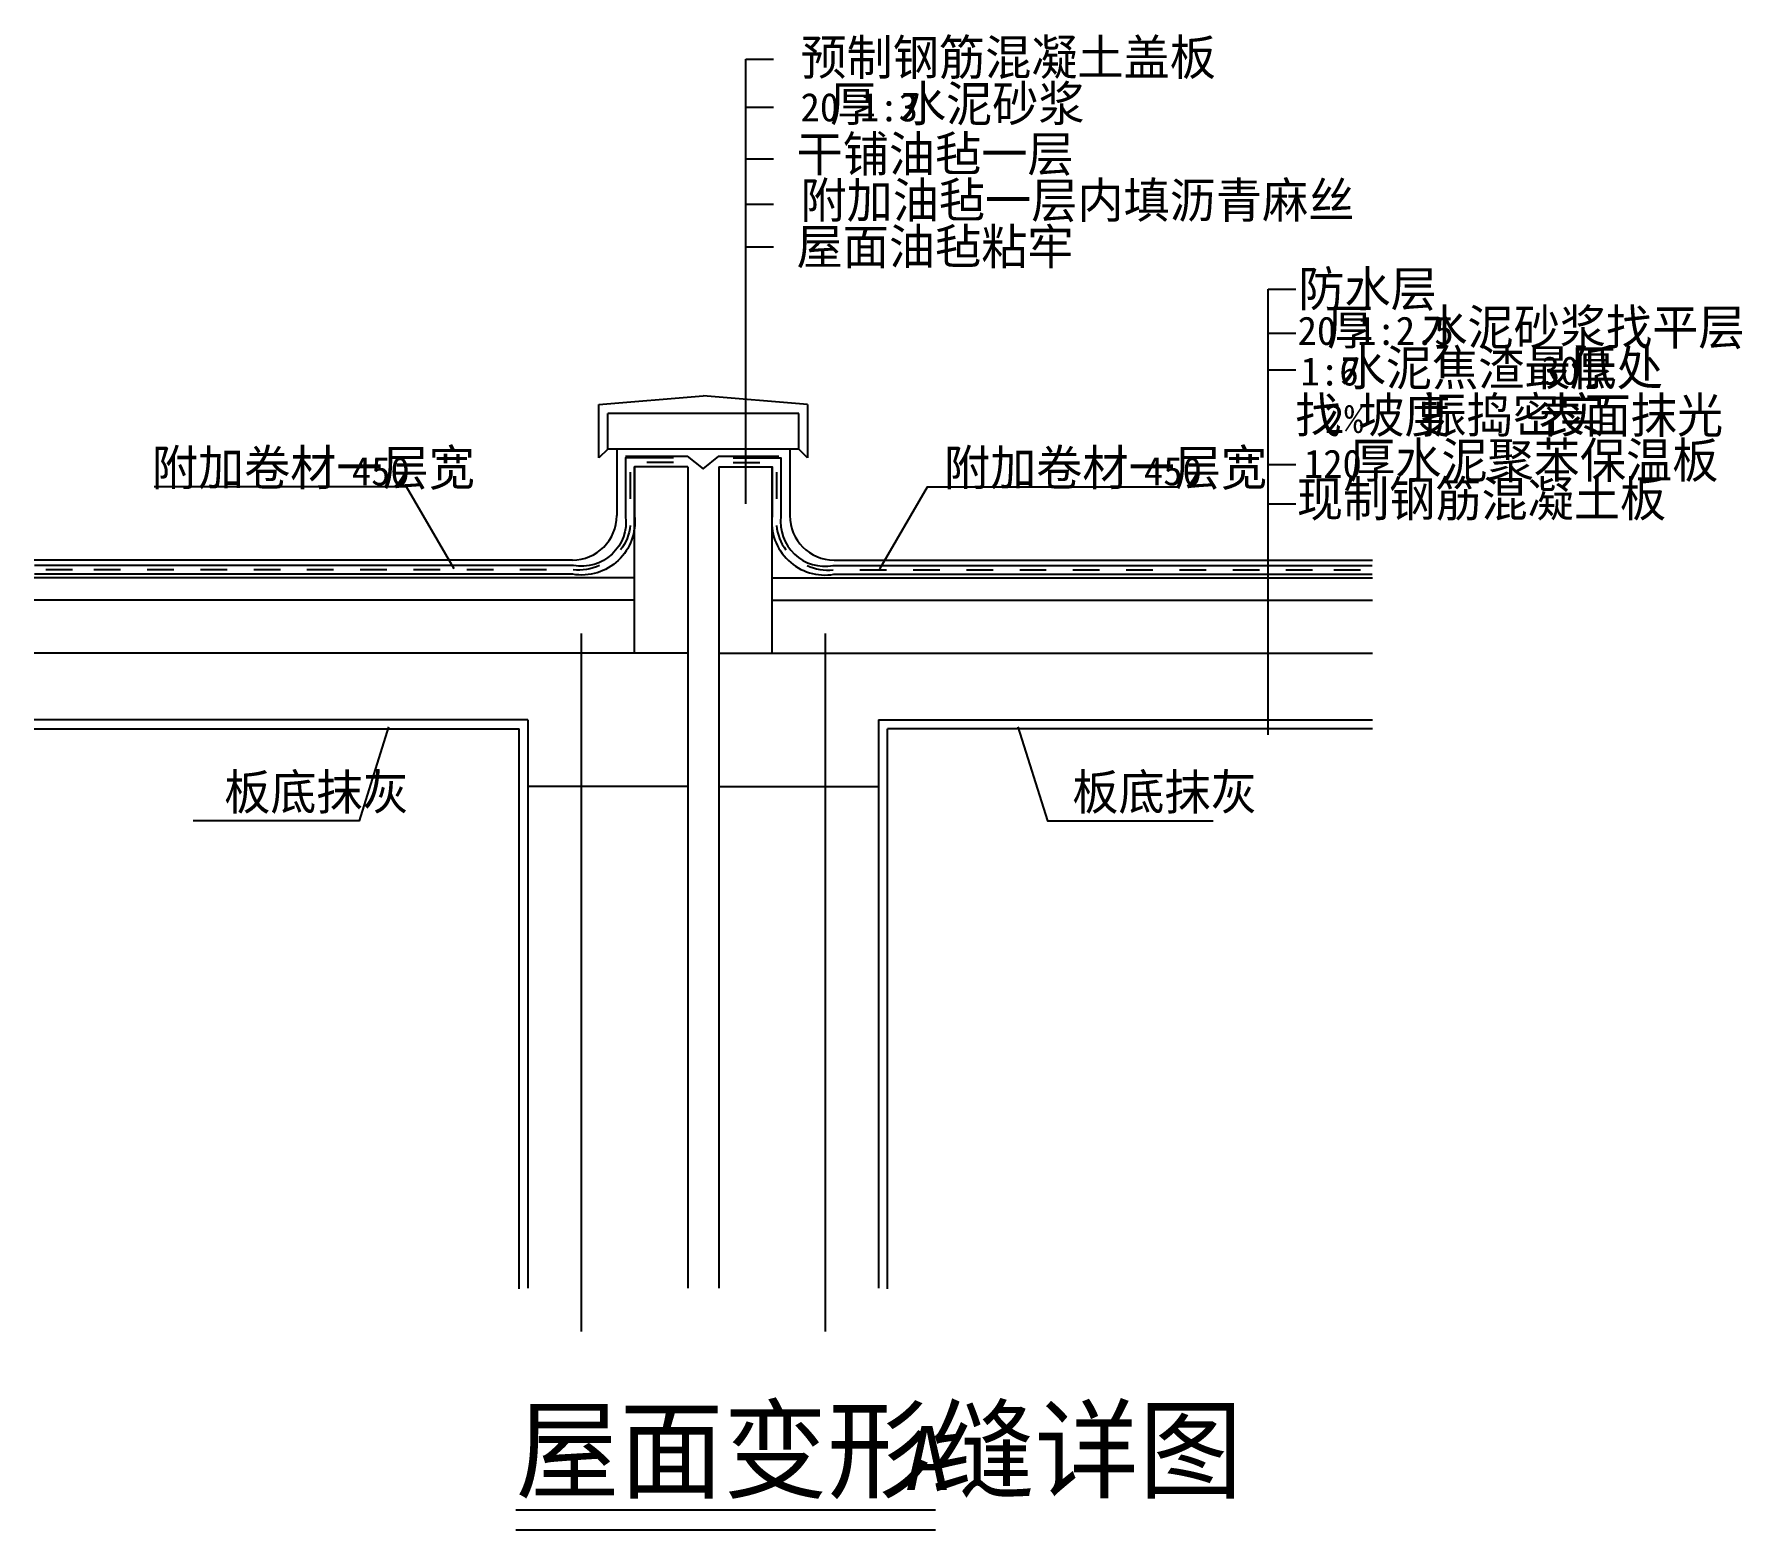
# Model space of a CAD drawing. Header units: metres. Extents: x 2877 to 6725, y -1743 to 1626.
import ezdxf

# ---------------------------------------------------------------- set-up
doc = ezdxf.new("R2010")
doc.units = ezdxf.units.M
for name, color, linetype in [('DOTE', 1, 'Continuous'), ('PUB_DIM', 3, 'Continuous'), ('PUB_HATCH', 7, 'Continuous'), ('PUB_TEXT', 7, 'Continuous'), ('S_SURFACE', 6, 'Continuous'), ('SURFACE', 6, 'Continuous'), ('WALL', 255, 'Continuous')]:
    doc.layers.add(name, color=color, linetype=linetype)

# ---------------------------------------------------------------- blocks, each defined once
blk = doc.blocks.new('M_N19CVL')
at = {"layer": 'DOTE'}
for p, q in [((-690, 1475.9), (-690, -96.23)), ((-140, 1475.9), (-140, -96.23))]:
    blk.add_line(p, q, dxfattribs=at)
at = {"layer": 'PUB_DIM'}
for p, q in [((-318.84, 1767.78), (-318.84, 2769.12)), ((-318.84, 2769.12), (-256.46, 2769.12)), ((-318.84, 2661.34), (-256.46, 2661.34)), ((-318.84, 2544.83), (-256.46, 2544.83)), ((-318.84, 2442.88), (-256.46, 2442.88)), ((-318.84, 2346.75), (-256.46, 2346.75)), ((858.15, 1247.4), (858.15, 2251.32)), ((858.15, 2251.32), (920.53, 2251.32)), ((858.15, 2152.35), (920.53, 2152.35)), ((858.15, 2069.76), (920.53, 2069.76)), ((858.15, 1856.57), (920.53, 1856.57)), ((858.15, 1767.63), (920.53, 1767.63))]:
    blk.add_line(p, q, dxfattribs=at)
for points in [[(-976.4, 1621.21), (-1084.02, 1805.98), (-1651.97, 1805.98)], [(-17.48, 1621.21), (90.14, 1805.98), (658.08, 1805.98)], [(-1123.93, 1265.31), (-1190.32, 1053.58), (-1564.23, 1053.58)], [(293.93, 1265.31), (360.32, 1053.58), (734.23, 1053.58)]]:
    blk.add_lwpolyline(points, dxfattribs=at)
at = {"layer": 'PUB_HATCH'}
for p, q in [((-610, 1891.21), (-610, 1741.21)), ((-220, 1891.21), (-220, 1741.21)), ((-450, 1851.21), (-570, 1851.21)), ((-380, 1851.21), (-260, 1851.21)), ((-710, 1641.21), (-1922.72, 1641.21)), ((-120, 1641.21), (1092.72, 1641.21)), ((-570, 1601.21), (-1922.72, 1601.21)), ((-260, 1601.21), (1092.72, 1601.21)), ((-570, 1551.21), (-1922.72, 1551.21)), ((-260, 1551.21), (1092.72, 1551.21))]:
    blk.add_line(p, q, dxfattribs=at)
blk.add_lwpolyline([(-590.54, 1875.06), (-450.92, 1875.06), (-415.46, 1846.41), (-380, 1875.06), (-244.81, 1875.06)], dxfattribs=at)
for centre, start, end in [((-710, 1741.21), 270, 360), ((-120, 1741.21), 180, 270)]:
    blk.add_arc(centre, 100, start, end, dxfattribs=at)
at = {"layer": 'S_SURFACE'}
for p, q in [((-650, 1991.21), (-415, 2011.21)), ((-180, 1991.21), (-415, 2011.21)), ((-650, 1871.21), (-650, 1991.21)), ((-180, 1991.21), (-180, 1871.21)), ((-630, 1891.21), (-650, 1871.21)), ((-180, 1871.21), (-200, 1891.21)), ((-1922.72, 1261.21), (-830, 1261.21)), ((-830, 0), (-830, 1261.21)), ((0, 0), (0, 1261.21)), ((1092.72, 1261.21), (0, 1261.21))]:
    blk.add_line(p, q, dxfattribs=at)
at = {"layer": 'SURFACE'}
for points in [[(-482.14, 1871.21), (-590, 1871.21), (-590, 1739.71, -0.51), (-707.49, 1629.21), (-1921.94, 1629.21)], [(-482.14, 1851.21), (-570, 1851.21), (-570, 1740.88, -0.5), (-709.26, 1609.21), (-1921.94, 1609.21)], [(-347.86, 1871.21), (-240, 1871.21), (-240, 1739.71, 0.51), (-122.51, 1629.21), (1091.94, 1629.21)], [(-347.86, 1851.21), (-260, 1851.21), (-260, 1740.88, 0.5), (-120.74, 1609.21), (1091.94, 1609.21)], [(-580, 1839.07), (-580, 1779.07, -0.51)], [(-250, 1839.07), (-250, 1779.07, 0.51)], [(-579.77, 1719.11, -0.14), (-601.26, 1663.94)], [(-250.23, 1719.11, 0.14), (-228.74, 1663.94)], [(-648.95, 1628.86, -0.14), (-708.01, 1619.07)], [(-181.05, 1628.86, 0.14), (-121.99, 1619.07)]]:
    blk.add_lwpolyline(points, format="xyb", dxfattribs=at)
for points in [[(-482.14, 1861.21), (-542.14, 1861.21)], [(-347.86, 1861.21), (-287.86, 1861.21)], [(-1836.1, 1619.21), (-1896.1, 1619.21)], [(-1727.99, 1619.21), (-1787.99, 1619.21)], [(-1607.99, 1619.21), (-1667.99, 1619.21)], [(-1487.99, 1619.21), (-1547.99, 1619.21)], [(-1367.99, 1619.21), (-1427.99, 1619.21)], [(-1247.99, 1619.21), (-1307.99, 1619.21)], [(-1127.99, 1619.21), (-1187.99, 1619.21)], [(-1007.99, 1619.21), (-1067.99, 1619.21)], [(-887.99, 1619.21), (-947.99, 1619.21)], [(-767.99, 1619.21), (-827.99, 1619.21)], [(-62.01, 1619.21), (-2.01, 1619.21)], [(57.99, 1619.21), (117.99, 1619.21)], [(177.99, 1619.21), (237.99, 1619.21)], [(297.99, 1619.21), (357.99, 1619.21)], [(417.99, 1619.21), (477.99, 1619.21)], [(537.99, 1619.21), (597.99, 1619.21)], [(657.99, 1619.21), (717.99, 1619.21)], [(777.99, 1619.21), (837.99, 1619.21)], [(897.99, 1619.21), (957.99, 1619.21)], [(1006.1, 1619.21), (1066.1, 1619.21)]]:
    blk.add_lwpolyline(points, dxfattribs=at)
at = {"layer": 'WALL'}
for p, q in [((-200, 1971.21), (-630, 1971.21)), ((-630, 1891.21), (-630, 1971.21)), ((-200, 1891.21), (-200, 1971.21)), ((-200, 1891.21), (-630, 1891.21)), ((-570, 1431.21), (-570, 1851.21)), ((-450, 1851.21), (-450, 1431.21)), ((-380, 1851.21), (-380, 1431.21)), ((-260, 1431.21), (-260, 1851.21)), ((-450, 1431.21), (-1922.72, 1431.21)), ((-450, 1431.21), (-450, 1131.21)), ((-380, 1431.21), (1092.72, 1431.21)), ((-380, 1431.21), (-380, 1131.21)), ((-810, 1281.21), (-1922.72, 1281.21)), ((-810, 1281.21), (-810, 1131.21)), ((-20, 1281.21), (1092.72, 1281.21)), ((-20, 1281.21), (-20, 1131.21)), ((-450, 1131.21), (-810, 1131.21)), ((-810, 1131.21), (-810, 1.51)), ((-450, 1131.21), (-450, 1.51)), ((-380, 1131.21), (-380, 1.51)), ((-380, 1131.21), (-20, 1131.21)), ((-20, 1131.21), (-20, 1.51))]:
    blk.add_line(p, q, dxfattribs=at)
at = {"layer": 'PUB_TEXT'}
for s, height, p in [('预制钢筋混凝土盖板', 80, (-195.91, 2733.62)), ('厚', 80, (-129.56, 2629.28)), ('水泥砂浆', 80, (28.1, 2629.28)), ('20', 64, (-195.91, 2629.28)), ('1:3', 64, (-61.89, 2629.28)), ('干铺油毡一层', 80, (-204.61, 2516.09)), ('附加油毡一层内填沥青麻丝', 80, (-195.91, 2411.71)), ('屋面油毡粘牢', 80, (-204.61, 2307.26)), ('防水层', 80, (925.78, 2212.15)), ('厚', 80, (990.63, 2125.79)), ('水泥砂浆找平层', 80, (1203.15, 2125.79)), ('20', 64, (924.28, 2125.79)), ('1:2.5', 64, (1058.3, 2125.79)), ('水泥焦渣最低处', 80, (1019.23, 2034.38)), ('厚', 80, (1537.25, 2034.38)), ('1:6', 64, (931.07, 2034.38)), ('30', 64, (1472.04, 2036.17)), ('找', 80, (918.86, 1927.63)), ('坡度', 80, (1060.7, 1927.63)), ('振捣密实', 80, (1201.21, 1927.63)), ('表面抹光', 80, (1467.2, 1927.63)), ('2%', 64, (985.52, 1927.63)), ('附加卷材一层宽', 80, (-1657.69, 1809.48)), ('附加卷材一层宽', 80, (127.24, 1809.48)), ('120', 64, (938.32, 1826.06)), ('厚水泥聚苯保温板', 80, (1040.36, 1826.06)), ('450', 64, (-1207.03, 1809.48)), ('450', 64, (577.91, 1809.48)), ('现制钢筋混凝土板', 80, (922.51, 1739.13)), ('板底抹灰', 80, (-1494.48, 1078.85)), ('板底抹灰', 80, (416.54, 1078.85))]:
    blk.add_text(s, height=height, dxfattribs=at).set_placement(p)

msp = doc.modelspace()

# ---------------------------------------------------------------- linework, layer by layer
at = {"layer": 'PUB_TEXT'}
for points in [[(3962.43, -1698.11), (4908.48, -1698.11)], [(3962.43, -1743.11), (4908.48, -1743.11)]]:
    msp.add_lwpolyline(points, dxfattribs=at)

# ---------------------------------------------------------------- block references
msp.add_blockref('M_N19CVL', (4800, -1200))

# ---------------------------------------------------------------- texts
for s, height, p in [('屋面变形缝详图', 180, (3962.43, -1653.11)), ('A', 144, (4840.08, -1653.11))]:
    msp.add_text(s, height=height, dxfattribs=at).set_placement(p)

doc.saveas('drawing.dxf')
